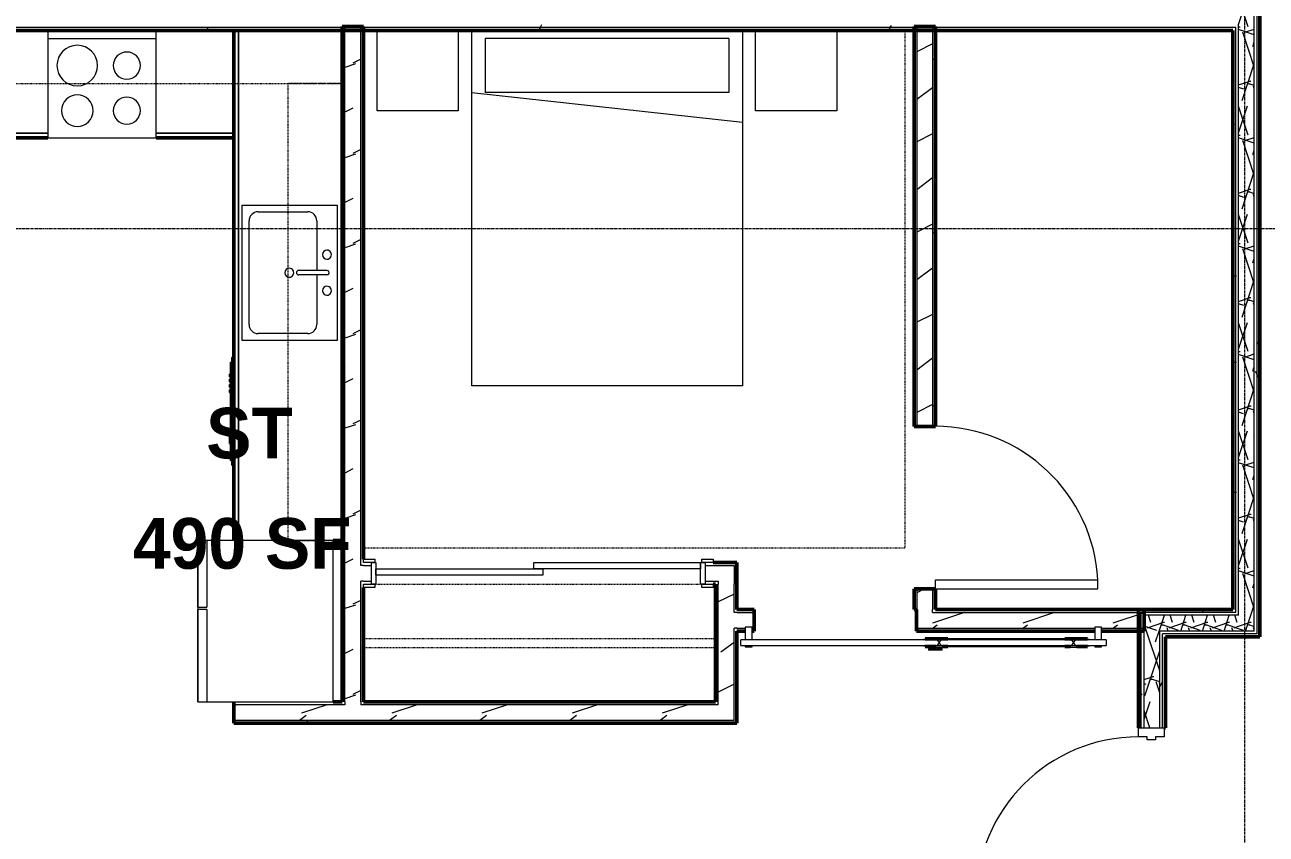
# Model space of a CAD drawing. Extents: x -4294 to -464, y 9706 to 12475.
# Drawn here: x -3751.8 to -3476.6, y 10369 to 10548.4 of the extents above; entities that cross this region are included whole.
import ezdxf

# ---------------------------------------------------------------- set-up
doc = ezdxf.new("R2010")
doc.units = 0
doc.linetypes.add('Dash', pattern=[0.25, 0.125, -0.125])
doc.linetypes.add('Grid Line 1_2_', pattern=[0.875, 0.5, -0.125, 0.125, -0.125])
for name, color, linetype, lineweight in [('0-1', 7, 'Continuous', 5), ('0-2', 50, 'Continuous', 13), ('A-AREA-IDEN', 2, 'Continuous', 9), ('A-DOOR', 31, 'Continuous', 13), ('A-DOOR-1', 7, 'Continuous', 9), ('A-DOOR-2', 90, 'Continuous', 20), ('A-DOOR-3', 50, 'Continuous', 13), ('A-DOOR-4', 250, 'Continuous', 50), ('A-DOOR-5', 31, 'Continuous', 20), ('A-DOOR-6', 31, 'Continuous', 9), ('A-DOOR-FRAM', 31, 'Continuous', 20), ('A-DOOR-FRAM-1', 90, 'Continuous', 20), ('A-WALL', 113, 'Continuous', 13), ('A-WALL-2', 250, 'Continuous', 50), ('A-WALL-3', 50, 'Continuous', 13), ('A-WALL-PATT-1', 7, 'Continuous', 9), ('A-WALL-PATT-2', 8, 'Continuous', 9), ('A-WALL-PATT-5', 111, 'Continuous', 9), ('I-FURN-1', 7, 'Continuous', 9), ('I-FURN-HDLN-1', 7, 'Dash', 9), ('I-WALL-1', 2, 'Continuous', 50), ('P-SANR-FIXT-1', 7, 'Continuous', 9), ('Q-CASE-1', 250, 'Continuous', 50), ('Q-CASE-2', 7, 'Continuous', 9), ('Q-CASE-HDLN-1', 7, 'Dash', 9), ('Q-SPCQ-1', 7, 'Continuous', 9), ('S-GRID-1', 1, 'Grid Line 1_2_', 9)]:
    doc.layers.add(name, color=color, linetype=linetype, lineweight=lineweight)
doc.styles.add('Century Gothic_B', font='Gothicb.ttf', dxfattribs={"height": 11.25})
pattern_1 = [(216.87, (7.997, 19.992), (59.9755286, 39.9843071), [9.996, -89.964]), (206.565, (19.992, 13.994), (-19.991807, -19.992219), [22.352, -22.352]), (198.435, (19.992, 3.998), (-39.983821, -19.991955), [12.644, -50.576])]
pattern_2 = [(0, (0, 0), (38.4, 9.6), [1.584, -27.216, 1.584, -27.216, -153.6]), (0, (0, 0), (38.4, 9.6), [-57.6, 1.584, -56.016, 1.584, -27.216, -67.2]), (0, (0, 0), (38.4, 9.6), [-144, 1.584, -17.616, 1.584, -46.416]), (120, (14.4, 4.8), (-27.513844, 28.4553755), [1.584, -27.216, 1.584, -27.216, -153.6]), (120, (14.4, 4.8), (-27.513844, 28.4553755), [-57.6, 1.584, -56.016, 1.584, -27.216, -67.2]), (120, (14.4, 4.8), (-27.513844, 28.4553755), [-144, 1.584, -17.616, 1.584, -46.416]), (240, (19.2, 24), (-10.886156, -38.0553755), [1.584, -27.216, 1.584, -27.216, -153.6]), (240, (19.2, 24), (-10.886156, -38.0553755), [-57.6, 1.584, -56.016, 1.584, -27.216, -67.2]), (240, (19.2, 24), (-10.886156, -38.0553755), [-144, 1.584, -17.616, 1.584, -46.416])]
pattern_3 = [(161.57, (0.6, 0.6), (-4.80033747, -0.00041462), [0, -34.152, 3.792, 0]), (18.43, (-0.6, 0.6), (-4.80033747, 0.00041462), [0, -34.152, 3.792, 0]), (108.43, (0.6, 0.6), (2.39913218, -12.00105099), [11.382, -26.562]), (71.57, (-0.6, 0.6), (2.39913218, 12.00105099), [11.382, -26.562])]

# ---------------------------------------------------------------- blocks, each defined once
blk = doc.blocks.new('Single-Flush - 36_ x 84_-1372839-FLOOR PLAN - 2ND FLOOR')
at = {"layer": 'A-DOOR-1'}
blk.add_arc((18, 2.37), 36.07, 93.1789, 180, dxfattribs=at)
at = {"layer": 'A-DOOR-2'}
for p, q in [((16, 2.37), (16, 38.39)), ((18, 38.39), (16, 38.39)), ((18, 2.37), (18, 38.39)), ((18, 2.37), (16, 2.37))]:
    blk.add_line(p, q, dxfattribs=at)
blk = doc.blocks.new('FOLDING_SLIDING CLOSET - 72_ x 80_-1372885-FLOOR PLAN - 2ND FLOOR')
at = {"layer": 'A-DOOR-1'}
for p, q in [((-38.75, 3.25), (-36.25, 3.25)), ((-38.75, 2.5), (-38.75, 3.25)), ((-36.25, 3.25), (-36.25, 2.5)), ((36.25, 3.25), (38.75, 3.25)), ((36.25, 2.5), (36.25, 3.25)), ((38.75, 3.25), (38.75, 2.5)), ((-36.25, 2.5), (-38.75, 2.5)), ((38.75, 2.5), (36.25, 2.5)), ((-38.75, -2.25), (-36.25, -2.25)), ((-38.75, -3), (-38.75, -2.25)), ((-36.25, -2.25), (-36.25, -3)), ((36.25, -2.25), (38.75, -2.25)), ((36.25, -3), (36.25, -2.25)), ((38.75, -2.25), (38.75, -3)), ((-36.25, -3), (-38.75, -3)), ((38.75, -3), (36.25, -3))]:
    blk.add_line(p, q, dxfattribs=at)
at = {"layer": 'A-DOOR-2'}
for p, q in [((-1, 0.5), (36, 0.5)), ((-1, -0.875), (-1, 0.5)), ((36, 0.5), (36, -0.875)), ((-36, -0.875), (1, -0.875)), ((-36, -2.25), (-36, -0.875)), ((1, -2.25), (-36, -2.25)), ((36, -0.875), (-1, -0.875)), ((1, -0.875), (1, -2.25))]:
    blk.add_line(p, q, dxfattribs=at)
at = {"layer": 'A-DOOR-FRAM-1'}
for p, q in [((-37, 2.5), (-36, 2.5)), ((-37, -2.25), (-37, 2.5)), ((-36, 2.5), (-36, -2.25)), ((36, 2.5), (37, 2.5)), ((36, -2.25), (36, 2.5)), ((37, 2.5), (37, -2.25)), ((-36, -2.25), (-37, -2.25)), ((37, -2.25), (36, -2.25))]:
    blk.add_line(p, q, dxfattribs=at)
blk = doc.blocks.new('Interior_barn_door_18732 - Interior_barn_door_18732-1656080-FLOOR PLAN - 2ND FLOOR')
at = {"layer": 'A-DOOR-1'}
for p, q in [((-23.69, 6.07), (-23.69, 6)), ((-23.62, 6.07), (-23.69, 6.07)), ((-23.69, 6.07), (-23.44, 6.07)), ((-23.63, 6.57), (-23.63, 6.32)), ((-23.59, 6.57), (-23.59, 6.32)), ((-23.56, 6.57), (-22.49, 6.57)), ((-22.49, 6.32), (-23.56, 6.32)), ((-23.44, 6.07), (-22.69, 6.07)), ((-23.32, 6.32), (-23.32, 6.07)), ((-23.32, 6.32), (-23.32, 6.07)), ((-22.82, 6.07), (-22.82, 6.32)), ((-22.82, 6.07), (-22.82, 6.32)), ((-22.69, 6.07), (-22.44, 6.07)), ((-22.44, 6.07), (-22.51, 6.07)), ((-22.49, 6.57), (-22.49, 6.32)), ((-22.44, 6), (-22.44, 6.07)), ((-20.62, 6.32), (-20.62, 6.57))]:
    blk.add_line(p, q, dxfattribs=at)
for points in [[(-23.63, 6.57), (-23.62, 6.57), (-23.6, 6.57), (-23.58, 6.57)], [(-23.58, 6.32), (-23.6, 6.32), (-23.62, 6.32), (-23.63, 6.32)]]:
    blk.add_open_spline(points, degree=3, dxfattribs=at)
for points, knots in [([(-22.49, 6.57), (-22.05, 6.57), (-21.63, 6.57), (-21.29, 6.57), (-20.97, 6.57), (-20.65, 6.57), (-20.61, 6.57), (-20.63, 6.57), (-20.63, 6.57)], [-0.722227, -0.722227, -0.722227, -0.722227, -0.6854273, -0.6485379, -0.6054888, -0.5563887, -0.4969616, -0.4885654, -0.4885654, -0.4885654, -0.4885654]), ([(-20.63, 6.32), (-20.63, 6.32), (-20.61, 6.32), (-20.65, 6.32), (-20.97, 6.32), (-21.29, 6.32), (-21.63, 6.32), (-22.05, 6.32), (-22.49, 6.32)], [0.4885654, 0.4885654, 0.4885654, 0.4885654, 0.4969616, 0.5563887, 0.6054888, 0.6485379, 0.6854273, 0.722227, 0.722227, 0.722227, 0.722227])]:
    blk.add_open_spline(points, degree=3, knots=knots, dxfattribs=at)
at = {"layer": 'A-DOOR-3'}
for p, q in [((-53.23, 5.57), (-60, 5.57)), ((-60, 4.95), (-60, 5.57)), ((-57.5, 5.85), (-59, 5.85)), ((-59, 5.85), (-59, 5.57)), ((-57.5, 5.57), (-57.5, 5.85)), ((-53.56, 6), (-52.06, 6)), ((-53.56, 6), (-53.56, 5.67)), ((-53.56, 5.67), (-52.06, 5.67)), ((-53.29, 5.67), (-52.82, 4.92)), ((-52.76, 4.92), (-52.29, 5.67)), ((-23.44, 5.57), (-52.35, 5.57)), ((-52.06, 5.67), (-52.06, 6)), ((-24.9, 5.82), (-50.9, 5.82)), ((-23.73, 6), (-22.23, 6)), ((-23.73, 5.67), (-23.73, 6)), ((-23.73, 5.67), (-22.23, 5.67)), ((-23.5, 5.67), (-23.03, 4.92)), ((-22.97, 4.92), (-22.5, 5.67)), ((21, 5.57), (-22.56, 5.57)), ((-22.23, 6), (-22.23, 5.67)), ((18.5, 5.85), (18.5, 5.57)), ((20, 5.85), (18.5, 5.85)), ((20, 5.57), (20, 5.85)), ((21, 5.57), (21, 4.95)), ((-60, 4.32), (-60, 4.95)), ((-60, 4.32), (-53.24, 4.32)), ((-59, 4.32), (-59, 1.47)), ((-57.5, 1.47), (-57.5, 4.32)), ((-52.82, 4.98), (-53.29, 4.23)), ((-52.79, 4.23), (-53.29, 4.23)), ((-52.29, 4.23), (-52.79, 4.23)), ((-52.29, 4.23), (-52.76, 4.98)), ((-52.35, 4.32), (-23.44, 4.32)), ((-50.9, 4.07), (-24.9, 4.07)), ((-23.03, 4.98), (-23.5, 4.23)), ((-23, 4.23), (-23.5, 4.23)), ((-22.5, 4.23), (-23, 4.23)), ((-22.5, 4.23), (-22.97, 4.98)), ((-22.56, 4.32), (21, 4.32)), ((18.5, 4.32), (18.5, 1.47)), ((20, 1.47), (20, 4.32)), ((21, 4.95), (21, 4.32)), ((-59, 1.47), (-57.5, 1.47)), ((18.5, 1.47), (20, 1.47))]:
    blk.add_line(p, q, dxfattribs=at)
at = {"layer": 'A-DOOR-4'}
for p, q in [((-55.9, 5.82), (-53.56, 5.82)), ((-55.9, 5.57), (-55.9, 5.82)), ((-52.06, 5.82), (-50.9, 5.82)), ((-50.9, 5.82), (-50.9, 5.57)), ((-24.9, 5.82), (-23.73, 5.82)), ((-24.9, 5.57), (-24.9, 5.82)), ((-22.23, 5.82), (-19.9, 5.82)), ((-19.9, 5.82), (-19.9, 5.55)), ((-55.9, 4.07), (-55.9, 4.32)), ((-50.9, 4.07), (-55.9, 4.07)), ((-50.9, 4.33), (-50.9, 4.07)), ((-24.9, 4.07), (-24.9, 4.33)), ((-19.9, 4.07), (-24.9, 4.07)), ((-19.9, 4.34), (-19.9, 4.07))]:
    blk.add_line(p, q, dxfattribs=at)
blk = doc.blocks.new('OD_CW_Closet - OD_CW_Closet-2021435-FLOOR PLAN - 2ND FLOOR')
at = {"layer": 'Q-CASE-HDLN-1'}
for p, q in [((0.74, -24), (0.74, 1.37)), ((3.49, 2.12), (75.49, 2.12)), ((78.24, 2.12), (78.78, 2.12)), ((78.78, 2.12), (78.78, -24)), ((0.74, -9.94), (78.78, -9.94)), ((0.74, -11.94), (78.78, -11.94)), ((78.78, -24), (0.74, -24))]:
    blk.add_line(p, q, dxfattribs=at)
blk = doc.blocks.new('Bed-Standard - Queen 60_ x 79_-1433484-FLOOR PLAN - 2ND FLOOR')
at = {"layer": 'I-FURN-1'}
for p, q in [((-19.31, 41.3), (40.69, 41.3)), ((-19.31, -37.48), (-19.31, 41.3)), ((40.69, 41.3), (40.69, -37.48)), ((40.69, -23.7), (-19.31, -17.13)), ((-16.31, -23.7), (37.69, -23.7)), ((-16.31, -35.7), (-16.31, -23.7)), ((37.69, -35.7), (37.69, -23.7)), ((-16.31, -35.7), (37.69, -35.7))]:
    blk.add_line(p, q, dxfattribs=at)
at = {"layer": 'I-FURN-HDLN-1'}
for p, q in [((-55.31, 77.3), (64.69, 77.3)), ((-55.31, -37.48), (-55.31, 77.3))]:
    blk.add_line(p, q, dxfattribs=at)
blk = doc.blocks.new('Table-Night Stand - 18_ x 18_ x 24_-V26-FLOOR PLAN - 2ND FLOOR')
at = {"layer": 'I-FURN-1'}
for p, q in [((0.15, 0), (18.15, 0)), ((0.15, -17.78), (0.15, 0)), ((18.15, 0), (18.15, -17.78))]:
    blk.add_line(p, q, dxfattribs=at)
blk = doc.blocks.new('Refrigerator_-_Side-by-Side_6047 - 36_ X 30_-345559-FLOOR PLAN - 2ND FLOOR')
at = {"layer": 'Q-SPCQ-1'}
for p, q in [((17.87, 14.42), (-17.88, 14.42)), ((-17.88, 14.42), (-17.88, -15.58)), ((17.87, -15.58), (17.87, 14.42)), ((-17.88, -13.58), (-3.13, -13.58)), ((-17.88, -13.58), (-17.88, -15.58)), ((-3.13, -15.58), (-3.13, -13.58)), ((-2.63, -13.58), (17.87, -13.58)), ((-2.63, -13.58), (-2.63, -15.58)), ((17.87, -15.58), (17.87, -13.58)), ((-17.88, -15.58), (17.87, -15.58)), ((-3.13, -15.58), (-17.88, -15.58)), ((17.87, -15.58), (-2.63, -15.58))]:
    blk.add_line(p, q, dxfattribs=at)
blk = doc.blocks.new('Range - 24_ x 24_-V80-FLOOR PLAN - 2ND FLOOR')
at = {"layer": 'Q-SPCQ-1'}
for p, q in [((0, 23.78), (0, 0)), ((24, 0), (24, 23.78)), ((0, 22), (24, 22)), ((0, 0), (24, 0))]:
    blk.add_line(p, q, dxfattribs=at)
for centre, radius, start, end in [((6.5, 16), 4.5, 360, 180), ((17.5, 16), 3, 360, 180), ((6.5, 16), 4.5, 180, 0), ((17.5, 16), 3, 180, 0), ((6.5, 6), 3.5, 360, 180), ((17.5, 6), 3, 360, 180), ((6.5, 6), 3.5, 180, 0), ((17.5, 6), 3, 180, 0)]:
    blk.add_arc(centre, radius, start, end, dxfattribs=at)
blk = doc.blocks.new('OD_CW_Base Cabinet - OD_CW_Base Cabinet-2082605-FLOOR PLAN - 2ND FLOOR')
at = {"layer": 'Q-CASE-1'}
for p, q in [((0.74, 0), (113.84, 0)), ((0.74, -24), (0.74, -22))]:
    blk.add_line(p, q, dxfattribs=at)
at = {"layer": 'Q-CASE-2'}
for p, q in [((0.74, 0), (113.84, 0)), ((113.84, -1), (0.74, -1)), ((0.74, -1), (113.84, -1)), ((0.74, -24), (0.74, -22))]:
    blk.add_line(p, q, dxfattribs=at)
blk = doc.blocks.new('Sink Kitchen-Single - 30_ x 21_-1372827-FLOOR PLAN - 2ND FLOOR')
at = {"layer": 'P-SANR-FIXT-1'}
for p, q in [((-14.38, 10.41), (15.62, 10.41)), ((-14.38, -10.59), (-14.38, 10.41)), ((-10.88, 8.91), (12.12, 8.91)), ((15.62, 10.41), (15.62, -10.59)), ((-12.88, -4.09), (-12.88, 6.91)), ((14.12, 6.91), (14.12, -4.09)), ((0.12, -8.34), (0.12, -2.09)), ((1.12, -8.34), (1.12, -2.09)), ((0.12, -6.09), (-10.88, -6.09)), ((12.12, -6.09), (1.12, -6.09)), ((15.62, -10.59), (-14.38, -10.59))]:
    blk.add_line(p, q, dxfattribs=at)
for centre, radius, start, end in [((-10.88, 6.91), 2, 90, 180), ((12.12, 6.91), 2, 360, 90), ((0.62, 0), 1, 360, 180), ((0.62, 0), 1, 180, 0), ((0.62, -2.09), 0.5, 360, 180), ((-10.88, -4.09), 2, 180, 270), ((12.12, -4.09), 2, 270, 0), ((-3.38, -8.34), 1, 360, 180), ((4.62, -8.34), 1, 0, 180), ((-3.38, -8.34), 1, 180, 0), ((0.62, -8.34), 0.5, 180, 0), ((4.62, -8.34), 1, 180, 0)]:
    blk.add_arc(centre, radius, start, end, dxfattribs=at)
blk = doc.blocks.new('Dishwasher_15404 - 34_ counter-V81-FLOOR PLAN - 2ND FLOOR')
at = {"layer": 'Q-SPCQ-1'}
for p, q in [((26.68, 0), (26.38, 0)), ((26.87, -22.93), (26.87, -0.2)), ((27.12, -1.09), (26.87, -1.09)), ((27.12, -1.09), (27.12, -22.91)), ((27.37, -4.82), (27.12, -4.82)), ((27.37, -4.86), (27.37, -5.81)), ((27.12, -6.79), (27.37, -6.79)), ((27.37, -5.81), (27.37, -6.76)), ((27.37, -16.15), (27.12, -16.15)), ((27.37, -16.15), (27.37, -16.74)), ((27.12, -16.74), (27.37, -16.74)), ((27.37, -17.33), (27.12, -17.33)), ((27.12, -17.92), (27.37, -17.92)), ((27.37, -18.51), (27.12, -18.51)), ((27.12, -19.1), (27.37, -19.1)), ((27.37, -17.33), (27.37, -17.92)), ((27.37, -18.51), (27.37, -19.1)), ((27.37, -19.69), (27.12, -19.69)), ((27.12, -20.28), (27.37, -20.28)), ((27.37, -19.69), (27.37, -20.28)), ((26.38, -24), (26.68, -24)), ((27.12, -22.91), (26.87, -22.91)), ((26.87, -23.8), (26.87, -22.93))]:
    blk.add_line(p, q, dxfattribs=at)
for centre, radius, start, end in [((26.68, -0.2), 0.197, 360, 90), ((26.68, -0.2), 0.197, 0, 90), ((25.8, -22.93), 1.07, 302.4275, 0), ((26.68, -23.8), 0.197, 270, 0)]:
    blk.add_arc(centre, radius, start, end, dxfattribs=at)
blk = doc.blocks.new('OD_CW_Base Cabinet - OD_CW_Base Cabinet-1965721-FLOOR PLAN - 2ND FLOOR')
at = {"layer": 'Q-CASE-1'}
for p, q in [((0.74, -23.78), (0.74, 0)), ((0.74, 0), (17.97, 0)), ((41.97, 0), (110.41, 0))]:
    blk.add_line(p, q, dxfattribs=at)
at = {"layer": 'Q-CASE-2'}
for p, q in [((0.74, -1), (0.74, 0)), ((0.74, 0), (17.97, 0)), ((17.97, -1), (0.74, -1)), ((0.74, -23.78), (0.74, -1)), ((0.74, -1), (17.97, -1)), ((41.97, 0), (110.41, 0)), ((110.41, -1), (41.97, -1)), ((41.97, -1), (110.41, -1))]:
    blk.add_line(p, q, dxfattribs=at)
blk = doc.blocks.new('OD_CW_Upper Cabinet - OD_CW_Upper Cabinet-1965722-FLOOR PLAN - 2ND FLOOR')
at = {"layer": 'Q-CASE-HDLN-1'}
for p, q in [((134.41, 24), (0.74, 24)), ((0.74, 24), (0.74, 12)), ((134.41, 12), (134.41, 24)), ((0.74, 12), (134.41, 12))]:
    blk.add_line(p, q, dxfattribs=at)
blk = doc.blocks.new('OD_CW_Upper Cabinet - OD_CW_Upper Cabinet-2082606-FLOOR PLAN - 2ND FLOOR')
at = {"layer": 'Q-CASE-HDLN-1'}
for p, q in [((102.06, 24), (0.74, 24)), ((0.74, 24), (0.74, 12)), ((102.06, 12), (102.06, 24)), ((0.74, 12), (102.06, 12))]:
    blk.add_line(p, q, dxfattribs=at)
blk = doc.blocks.new('CTR - 1st Phase - Unit Layouts_rvt-1-FLOOR PLAN - 2ND FLOOR')
at = {"layer": 'A-WALL-PATT-1'}
h = blk.add_hatch(dxfattribs=at)
h.set_pattern_fill('FP_1', color=256, style=0, pattern_type=2)
h.set_pattern_definition(pattern_2)
h.paths.add_polyline_path([(-3680.87, 10398.34), (-3680.87, 10547.19), (-3681.49, 10547.19), (-3681.49, 10398.34)], flags=0)
h = blk.add_hatch(dxfattribs=at)
h.set_pattern_fill('FP_1', color=256, style=0, pattern_type=2)
h.set_pattern_definition(pattern_2)
h.paths.add_polyline_path([(-3676.74, 10398.34), (-3676.74, 10425.09), (-3677.37, 10425.09), (-3677.37, 10398.34)], flags=0)
h.paths.add_polyline_path([(-3676.74, 10428.59), (-3676.74, 10547.19), (-3677.37, 10547.19), (-3677.37, 10428.59), (-3676.91, 10428.59)], flags=0)
h = blk.add_hatch(dxfattribs=at)
h.set_pattern_fill('FP_1', color=256, style=0, pattern_type=2)
h.set_pattern_definition(pattern_2)
h.paths.add_polyline_path([(-3554.1, 10418.79), (-3554.05, 10418.79), (-3554.1, 10423.37), (-3554.67, 10423.37), (-3554.67, 10418.79)], flags=0)
h.paths.add_polyline_path([(-3554.67, 10459.37), (-3554.05, 10459.37), (-3554.05, 10547.19), (-3554.67, 10547.19), (-3554.67, 10536.53)], flags=0)
h = blk.add_hatch(dxfattribs=at)
h.set_pattern_fill('FP_1', color=256, style=0, pattern_type=2)
h.set_pattern_definition(pattern_2)
h.paths.add_polyline_path([(-3550.55, 10418.79), (-3549.92, 10418.79), (-3549.92, 10423.37), (-3550.55, 10423.37)], flags=0)
h.paths.add_polyline_path([(-3549.92, 10459.37), (-3549.93, 10547.19), (-3550.55, 10547.19), (-3550.55, 10459.37)], flags=0)
h = blk.add_hatch(dxfattribs=at)
h.set_pattern_fill('FP_1', color=256, style=0, pattern_type=2)
h.set_pattern_definition(pattern_2)
h.paths.add_polyline_path([(-3598.07, 10397.71), (-3598.07, 10424.46), (-3598.69, 10424.46), (-3598.69, 10397.71)], flags=0)
h = blk.add_hatch(dxfattribs=at)
h.set_pattern_fill('FP_1', color=256, style=0, pattern_type=2)
h.set_pattern_definition(pattern_2)
h.paths.add_polyline_path([(-3598.69, 10397.71), (-3598.69, 10398.34), (-3677.37, 10398.34), (-3677.37, 10397.71), (-3615.16, 10397.71)], flags=0)
h.paths.add_polyline_path([(-3705.49, 10397.71), (-3680.87, 10397.71), (-3680.87, 10398.34), (-3705.49, 10398.34)], flags=0)
h = blk.add_hatch(dxfattribs=at)
h.set_pattern_fill('FP_1', color=256, style=0, pattern_type=2)
h.set_pattern_definition(pattern_2)
h.paths.add_polyline_path([(-3594.59, 10393.59), (-3594.57, 10393.59), (-3594.57, 10394.21), (-3705.49, 10394.21), (-3705.49, 10393.59), (-3598.07, 10393.59)], flags=0)
at = {"layer": 'A-WALL-PATT-2'}
h = blk.add_hatch(dxfattribs=at)
h.set_pattern_fill('FP_2', color=256, style=0, pattern_type=2)
h.set_pattern_definition(pattern_1)
h.paths.add_polyline_path([(-3677.37, 10397.71), (-3677.37, 10548.04), (-3680.87, 10548.04), (-3680.87, 10397.71), (-3677.38, 10397.71)], flags=0)
h = blk.add_hatch(dxfattribs=at)
h.set_pattern_fill('FP_2', color=256, style=0, pattern_type=2)
h.set_pattern_definition(pattern_1)
h.paths.add_polyline_path([(-3554.1, 10418.16), (-3550.55, 10418.16), (-3550.55, 10423.37), (-3554.05, 10423.37), (-3554.1, 10418.72)], flags=0)
h.paths.add_polyline_path([(-3554.05, 10459.37), (-3550.55, 10459.37), (-3550.55, 10548.04), (-3554.05, 10548.04), (-3554.05, 10536.53)], flags=0)
h = blk.add_hatch(dxfattribs=at)
h.set_pattern_fill('FP_2', color=256, style=0, pattern_type=2)
h.set_pattern_definition(pattern_1)
h.paths.add_polyline_path([(-3598.07, 10394.21), (-3594.57, 10394.21), (-3594.57, 10425.09), (-3598.07, 10425.09), (-3598.07, 10397.71)], flags=0)
h = blk.add_hatch(dxfattribs=at)
h.set_pattern_fill('FP_2', color=256, style=0, pattern_type=2)
h.set_pattern_definition(pattern_1)
h.paths.add_polyline_path([(-3504.9, 10414.66), (-3503.67, 10414.66), (-3503.67, 10418.16), (-3554.1, 10418.16), (-3554.1, 10414.66), (-3514.6, 10414.66), (-3514.6, 10414.94), (-3513.1, 10414.94), (-3513.1, 10414.66)], flags=0)
h.paths.add_polyline_path([(-3594.57, 10414.66), (-3592.1, 10414.66), (-3592.1, 10414.94), (-3590.6, 10414.94), (-3590.6, 10414.66), (-3590.1, 10414.66), (-3590.1, 10418.16), (-3594.57, 10418.16), (-3594.57, 10418.06)], flags=0)
h = blk.add_hatch(dxfattribs=at)
h.set_pattern_fill('FP_2', color=256, style=0, pattern_type=2)
h.set_pattern_definition(pattern_1)
h.paths.add_polyline_path([(-3615.16, 10394.21), (-3598.07, 10394.22), (-3598.07, 10397.71), (-3705.49, 10397.71), (-3705.49, 10394.21), (-3670.29, 10394.21)], flags=0)
at = {"layer": 'A-WALL-2'}
for p, q in [((-3681.49, 10548.04), (-3681.49, 10398.34)), ((-3676.74, 10548.04), (-3681.49, 10548.04)), ((-3676.74, 10429.96), (-3676.74, 10548.04)), ((-3549.92, 10548.04), (-3554.67, 10548.04)), ((-3554.67, 10548.04), (-3554.67, 10459.37)), ((-3549.92, 10459.37), (-3549.92, 10548.04)), ((-3554.67, 10459.37), (-3549.92, 10459.37)), ((-3593.94, 10429.21), (-3599.24, 10429.21)), ((-3593.94, 10428.59), (-3593.94, 10429.21)), ((-3593.94, 10424.46), (-3593.94, 10428.59)), ((-3599.24, 10424.46), (-3598.69, 10424.46)), ((-3598.69, 10424.46), (-3598.69, 10398.34)), ((-3593.94, 10418.79), (-3593.94, 10424.46)), ((-3676.74, 10398.34), (-3676.74, 10423.71)), ((-3549.92, 10423.37), (-3554.67, 10423.37)), ((-3554.67, 10423.37), (-3554.67, 10418.79)), ((-3549.92, 10418.79), (-3549.92, 10423.37)), ((-3590.1, 10418.79), (-3593.94, 10418.79)), ((-3590.1, 10414.04), (-3590.1, 10418.79)), ((-3554.67, 10418.79), (-3554.1, 10418.79)), ((-3554.1, 10418.79), (-3554.1, 10414.04)), ((-3503.67, 10418.79), (-3549.92, 10418.79)), ((-3503.67, 10414.04), (-3503.67, 10418.79)), ((-3593.94, 10414.04), (-3592.1, 10414.04)), ((-3593.94, 10393.59), (-3593.94, 10414.04)), ((-3590.6, 10414.04), (-3590.1, 10414.04)), ((-3554.1, 10414.04), (-3514.6, 10414.04)), ((-3513.1, 10414.04), (-3503.67, 10414.04)), ((-3705.49, 10398.34), (-3705.49, 10393.59)), ((-3681.49, 10398.34), (-3683.49, 10398.34)), ((-3598.69, 10398.34), (-3676.74, 10398.34)), ((-3705.49, 10393.59), (-3598.69, 10393.59)), ((-3598.69, 10393.59), (-3594.57, 10393.59)), ((-3594.57, 10393.59), (-3593.94, 10393.59))]:
    blk.add_line(p, q, dxfattribs=at)
at = {"layer": 'A-WALL-3'}
for p, q in [((-3680.87, 10398.34), (-3680.87, 10548.04)), ((-3677.37, 10428.59), (-3677.37, 10548.04)), ((-3554.05, 10548.04), (-3554.05, 10459.37)), ((-3550.55, 10548.04), (-3550.55, 10459.37)), ((-3676.74, 10428.59), (-3677.37, 10428.59)), ((-3676.74, 10428.59), (-3674.99, 10428.59)), ((-3600.99, 10428.59), (-3594.57, 10428.59)), ((-3594.57, 10428.59), (-3594.57, 10425.09)), ((-3676.74, 10425.09), (-3677.37, 10425.09)), ((-3677.37, 10398.34), (-3677.37, 10425.09)), ((-3676.74, 10425.09), (-3674.99, 10425.09)), ((-3600.99, 10425.09), (-3598.07, 10425.09)), ((-3598.07, 10425.09), (-3598.07, 10424.46)), ((-3598.07, 10397.71), (-3598.07, 10424.46)), ((-3594.57, 10425.09), (-3594.57, 10424.46)), ((-3594.57, 10418.16), (-3594.57, 10424.46)), ((-3554.05, 10423.37), (-3554.05, 10418.79)), ((-3550.55, 10423.37), (-3550.55, 10418.79)), ((-3554.1, 10418.79), (-3554.05, 10418.79)), ((-3550.55, 10418.16), (-3550.55, 10418.79)), ((-3593.94, 10418.16), (-3594.57, 10418.16)), ((-3593.94, 10418.16), (-3590.1, 10418.16)), ((-3550.55, 10418.16), (-3503.67, 10418.16)), ((-3593.94, 10414.66), (-3594.57, 10414.66)), ((-3594.57, 10394.21), (-3594.57, 10414.66)), ((-3593.94, 10414.66), (-3592.1, 10414.66)), ((-3590.6, 10414.66), (-3590.1, 10414.66)), ((-3554.1, 10414.66), (-3514.6, 10414.66)), ((-3513.1, 10414.66), (-3503.67, 10414.66)), ((-3680.87, 10397.71), (-3705.49, 10397.71)), ((-3680.87, 10398.34), (-3680.87, 10397.71)), ((-3677.37, 10398.34), (-3677.37, 10397.71)), ((-3598.69, 10397.71), (-3677.37, 10397.71)), ((-3598.07, 10397.71), (-3598.69, 10397.71)), ((-3598.69, 10394.21), (-3705.49, 10394.21)), ((-3598.07, 10394.21), (-3598.69, 10394.21)), ((-3594.57, 10394.21), (-3598.07, 10394.21))]:
    blk.add_line(p, q, dxfattribs=at)
at = {"layer": '0-2'}
for name, p in [('OD_CW_Upper Cabinet - OD_CW_Upper Cabinet-1965722-FLOOR PLAN - 2ND FLOOR', (-3815.9, 10523.41)), ('Range - 24_ x 24_-V80-FLOOR PLAN - 2ND FLOOR', (-3746.72, 10523.41)), ('OD_CW_Closet - OD_CW_Closet-2021435-FLOOR PLAN - 2ND FLOOR', (-3677.48, 10422.34))]:
    blk.add_blockref(name, p, dxfattribs=at)
for name, p, rotation in [('OD_CW_Base Cabinet - OD_CW_Base Cabinet-1965721-FLOOR PLAN - 2ND FLOOR', (-3704.75, 10523.41), 180), ('OD_CW_Base Cabinet - OD_CW_Base Cabinet-2082605-FLOOR PLAN - 2ND FLOOR', (-3705.49, 10433.35), 89.99999999998896), ('Bed-Standard - Queen 60_ x 79_-1433484-FLOOR PLAN - 2ND FLOOR', (-3612.05, 10509.71), 180), ('Table-Night Stand - 18_ x 18_ x 24_-V26-FLOOR PLAN - 2ND FLOOR', (-3655.59, 10529.41), 180), ('Table-Night Stand - 18_ x 18_ x 24_-V26-FLOOR PLAN - 2ND FLOOR', (-3571.66, 10529.41), 180), ('OD_CW_Upper Cabinet - OD_CW_Upper Cabinet-2082606-FLOOR PLAN - 2ND FLOOR', (-3705.49, 10536.15), 269.9999999999847), ('Sink Kitchen-Single - 30_ x 21_-1372827-FLOOR PLAN - 2ND FLOOR', (-3693.21, 10492.87), 90.00000000000156), ('Dishwasher_15404 - 34_ counter-V81-FLOOR PLAN - 2ND FLOOR', (-3679.12, 10450.75), 180), ('Single-Flush - 36_ x 84_-1372839-FLOOR PLAN - 2ND FLOOR', (-3552.3, 10441.37), 269.9999999999886), ('Refrigerator_-_Side-by-Side_6047 - 36_ X 30_-345559-FLOOR PLAN - 2ND FLOOR', (-3697.91, 10416.21), 269.9999999999871), ('FOLDING_SLIDING CLOSET - 72_ x 80_-1372885-FLOOR PLAN - 2ND FLOOR', (-3637.99, 10426.96), 180), ('Interior_barn_door_18732 - Interior_barn_door_18732-1656080-FLOOR PLAN - 2ND FLOOR', (-3572.1, 10416.41), 180)]:
    blk.add_blockref(name, p, dxfattribs=dict(at, rotation=rotation))
blk = doc.blocks.new('CTR - 1st Phase - Shell_rvt-1-FLOOR PLAN - 2ND FLOOR')
at = {"layer": 'S-GRID-1'}
for p, q in [((-3481.32, 9836.18), (-3481.32, 12413.74)), ((-464.45, 10503.19), (-4232.19, 10503.19))]:
    blk.add_line(p, q, dxfattribs=at)
blk = doc.blocks.new('HOLLOW METAL - UNIT DOOR-1960771-FLOOR PLAN - 2ND FLOOR')
at = {"layer": 'A-DOOR-5'}
for p, q in [((16.25, -3.25), (18, -3.25)), ((16.25, -39.25), (16.25, -3.25)), ((18, -3.25), (18, -39.25)), ((18, -39.25), (16.25, -39.25))]:
    blk.add_line(p, q, dxfattribs=at)
at = {"layer": 'A-DOOR-6'}
blk.add_arc((18, -3.25), 36, 180, 270, dxfattribs=at)
at = {"layer": 'A-DOOR-FRAM'}
for p, q in [((-20, 2.5), (-18, 2.5)), ((-20, -3.25), (-20, 2.5)), ((-18, 2.5), (-18, 0.5625)), ((-18, 0.5625), (-17.375, 0.5625)), ((-17.375, 0.5625), (-17.375, -1.3125)), ((17.375, 0.5625), (18, 0.5625)), ((17.375, -1.3125), (17.375, 0.5625)), ((18, 2.5), (20, 2.5)), ((18, 0.5625), (18, 2.5)), ((20, 2.5), (20, -3.25)), ((-18, -1.3125), (-18, -3.25)), ((-17.375, -1.3125), (-18, -1.3125)), ((18, -1.3125), (17.375, -1.3125)), ((18, -3.25), (18, -1.3125)), ((-18, -3.25), (-20, -3.25)), ((20, -3.25), (18, -3.25))]:
    blk.add_line(p, q, dxfattribs=at)

msp = doc.modelspace()

# ---------------------------------------------------------------- hatches: boundary and pattern name
at = {"layer": 'A-WALL-PATT-5'}
h = msp.add_hatch(dxfattribs=at)
h.set_pattern_fill('FP_41', color=256, style=0, pattern_type=2)
h.set_pattern_definition(pattern_3)
h.paths.add_polyline_path([(-3482.7069, 10414.0394), (-3479.2237, 10414.0394), (-3479.2237, 10647.9394), (-3482.7237, 10647.9394), (-3482.7237, 10414.0394)], flags=0)
h = msp.add_hatch(dxfattribs=at)
h.set_pattern_fill('FP_1', color=256, style=0, pattern_type=2)
h.set_pattern_definition(pattern_2)
h.paths.add_polyline_path([(-3478.5987, 10413.4144), (-3478.5987, 10648.5644), (-3479.2237, 10648.5644), (-3479.2237, 10413.4144)], flags=0)
h = msp.add_hatch(dxfattribs=at)
h.set_pattern_fill('FP_1', color=256, style=0, pattern_type=2)
h.set_pattern_definition(pattern_2)
h.paths.add_polyline_path([(-3477.9737, 10412.7894), (-3477.9737, 10649.1894), (-3478.5987, 10649.1894), (-3478.5987, 10412.7894)], flags=0)
h = msp.add_hatch(dxfattribs=at)
h.set_pattern_fill('FP_1', color=256, style=0, pattern_type=2)
h.set_pattern_definition(pattern_2)
h.paths.add_polyline_path([(-3483.3457, 10417.5394), (-3482.7237, 10417.5394), (-3482.7237, 10548.4394), (-3483.3487, 10548.4394), (-3483.3487, 10417.5394)], flags=0)
h.paths.add_polyline_path([(-3482.7237, 10551.9394), (-3482.7237, 10644.4394), (-3483.3487, 10644.4394), (-3483.3487, 10551.9394)], flags=0)
h = msp.add_hatch(dxfattribs=at)
h.set_pattern_fill('FP_1', color=256, style=0, pattern_type=2)
h.set_pattern_definition(pattern_2)
h.paths.add_polyline_path([(-3483.3487, 10418.1644), (-3483.3487, 10547.8144), (-3483.9737, 10547.8144), (-3483.9737, 10418.1644)], flags=0)
h.paths.add_polyline_path([(-3483.9737, 10552.5644), (-3483.3487, 10552.5655), (-3483.3487, 10643.8144), (-3483.9737, 10643.8144), (-3483.9737, 10553.1894)], flags=0)
h = msp.add_hatch(dxfattribs=at)
h.set_pattern_fill('FP_1', color=256, style=0, pattern_type=2)
h.set_pattern_definition(pattern_2)
h.paths.add_polyline_path([(-3504.8992, 10547.8144), (-3483.3487, 10547.8144), (-3483.3517, 10548.4394), (-3852.4737, 10548.4394), (-3852.4737, 10547.8144), (-3680.8661, 10547.8144), (-3680.8661, 10548.0394), (-3677.3661, 10548.0394), (-3677.3661, 10547.8144), (-3554.0487, 10547.8144), (-3554.0487, 10548.0394), (-3550.5487, 10548.0394), (-3550.5487, 10547.8144), (-3509.3487, 10547.8144)], flags=0)
h = msp.add_hatch(dxfattribs=at)
h.set_pattern_fill('FP_1', color=256, style=0, pattern_type=2)
h.set_pattern_definition(pattern_2)
h.paths.add_polyline_path([(-3504.8992, 10547.1894), (-3483.9737, 10547.1894), (-3483.9737, 10547.8144), (-3550.5487, 10547.8144), (-3550.5487, 10547.1894), (-3509.3487, 10547.1894)], flags=0)
h.paths.add_polyline_path([(-3852.4737, 10547.1894), (-3680.8661, 10547.1894), (-3680.8661, 10547.8144), (-3852.4737, 10547.8144)], flags=0)
h.paths.add_polyline_path([(-3554.0487, 10547.1894), (-3554.0487, 10547.8144), (-3677.3661, 10547.8144), (-3677.3661, 10547.1894), (-3556.1725, 10547.1894)], flags=0)
h = msp.add_hatch(dxfattribs=at)
h.set_pattern_fill('FP_1', color=256, style=0, pattern_type=2)
h.set_pattern_definition(pattern_2)
h.paths.add_polyline_path([(-3491.1168, 10418.1644), (-3483.9737, 10418.1644), (-3483.9737, 10418.7894), (-3503.6737, 10418.7894), (-3503.6737, 10418.1644)], flags=0)
h = msp.add_hatch(dxfattribs=at)
h.set_pattern_fill('FP_1', color=256, style=0, pattern_type=2)
h.set_pattern_definition(pattern_2)
h.paths.add_polyline_path([(-3483.3487, 10417.5394), (-3483.3487, 10418.1644), (-3503.6737, 10418.1644), (-3503.6737, 10417.5394), (-3483.9737, 10417.5394)], flags=0)
h = msp.add_hatch(dxfattribs=at)
h.set_pattern_fill('FP_41', color=256, style=0, pattern_type=2)
h.set_pattern_definition(pattern_3)
h.paths.add_polyline_path([(-3483.9737, 10414.0394), (-3482.7237, 10414.0394), (-3482.7237, 10417.5394), (-3503.6737, 10417.5394), (-3503.6737, 10414.0394), (-3491.1168, 10414.0394)], flags=0)
h = msp.add_hatch(dxfattribs=at)
h.set_pattern_fill('FP_1', color=256, style=0, pattern_type=2)
h.set_pattern_definition(pattern_2)
h.paths.add_polyline_path([(-3504.2987, 10351.5894), (-3504.2987, 10352.5894), (-3504.9237, 10352.5894), (-3504.8992, 10351.5894)], flags=0)
h.paths.add_polyline_path([(-3504.2987, 10392.5894), (-3504.3374, 10414.0394), (-3504.9237, 10414.0394), (-3504.8992, 10392.5894)], flags=0)
h = msp.add_hatch(dxfattribs=at)
h.set_pattern_fill('FP_1', color=256, style=0, pattern_type=2)
h.set_pattern_definition(pattern_2)
h.paths.add_polyline_path([(-3504.2987, 10350.9644), (-3503.6737, 10350.9644), (-3503.6737, 10352.5894), (-3504.2987, 10352.5894), (-3504.2987, 10351.4108)], flags=0)
h.paths.add_polyline_path([(-3503.6737, 10392.5894), (-3503.6737, 10414.0394), (-3504.2987, 10414.0394), (-3504.2987, 10392.5894)], flags=0)
h = msp.add_hatch(dxfattribs=at)
h.set_pattern_fill('FP_41', color=256, style=0, pattern_type=2)
h.set_pattern_definition(pattern_3)
h.paths.add_polyline_path([(-3503.6737, 10350.3394), (-3500.1737, 10350.3394), (-3500.1737, 10352.5894), (-3503.6737, 10352.5894), (-3503.6737, 10350.9644)], flags=0)
h.paths.add_polyline_path([(-3502.9862, 10392.5894), (-3500.1737, 10392.5894), (-3500.2124, 10414.0394), (-3503.6737, 10414.0394), (-3503.6737, 10392.5894)], flags=0)
h = msp.add_hatch(dxfattribs=at)
h.set_pattern_fill('FP_1', color=256, style=0, pattern_type=2)
h.set_pattern_definition(pattern_2)
h.paths.add_polyline_path([(-3500.1737, 10350.9644), (-3499.5487, 10350.9644), (-3499.5487, 10352.5894), (-3500.1737, 10352.5894), (-3500.1737, 10351.1132)], flags=0)
h.paths.add_polyline_path([(-3500.1737, 10392.5894), (-3499.5487, 10392.5894), (-3499.5487, 10413.4144), (-3500.1737, 10413.3893), (-3500.1737, 10411.9766)], flags=0)

# ---------------------------------------------------------------- linework, layer by layer
at = {"layer": 'A-WALL'}
for p, q in [((-3479.2237, 10414.0394), (-3479.2237, 10647.9394)), ((-3478.5987, 10413.4144), (-3478.5987, 10648.5644)), ((-3483.3487, 10547.8144), (-3852.4737, 10547.8144)), ((-3483.3487, 10418.1644), (-3483.3487, 10547.8144)), ((-3482.7237, 10417.5394), (-3482.7237, 10548.4394)), ((-3504.2987, 10392.5894), (-3504.2987, 10418.1644)), ((-3483.3487, 10418.1644), (-3504.2987, 10418.1644)), ((-3503.6737, 10392.5894), (-3503.6737, 10417.5394)), ((-3482.7237, 10417.5394), (-3503.6737, 10417.5394)), ((-3500.1737, 10392.5894), (-3500.1737, 10414.0394)), ((-3479.2237, 10414.0394), (-3500.1737, 10414.0394)), ((-3499.5487, 10392.5894), (-3499.5487, 10413.4144)), ((-3478.5987, 10413.4144), (-3499.5487, 10413.4144))]:
    msp.add_line(p, q, dxfattribs=at)
at = {"layer": 'I-WALL-1'}
for p, q in [((-3477.9737, 10412.7894), (-3477.9737, 10649.1894)), ((-3852.4737, 10547.1894), (-3483.9737, 10547.1894)), ((-3483.9737, 10547.1894), (-3483.9737, 10418.7894)), ((-3504.9237, 10418.7894), (-3504.9237, 10392.5894)), ((-3483.9737, 10418.7894), (-3504.9237, 10418.7894)), ((-3498.9237, 10392.5894), (-3498.9237, 10412.7894)), ((-3498.9237, 10412.7894), (-3477.9737, 10412.7894)), ((-3499.1737, 10392.5894), (-3498.9237, 10392.5894))]:
    msp.add_line(p, q, dxfattribs=at)

# ---------------------------------------------------------------- block references
at = {"layer": '0-1'}
for name in ['CTR - 1st Phase - Shell_rvt-1-FLOOR PLAN - 2ND FLOOR', 'CTR - 1st Phase - Unit Layouts_rvt-1-FLOOR PLAN - 2ND FLOOR']:
    msp.add_blockref(name, (0, 0), dxfattribs=at)
at = {"layer": 'A-DOOR', "rotation": 270.0000000000004}
msp.add_blockref('HOLLOW METAL - UNIT DOOR-1960771-FLOOR PLAN - 2ND FLOOR', (-3501.6737, 10372.5894), dxfattribs=at)

# ---------------------------------------------------------------- texts
at = {"layer": 'A-AREA-IDEN', "char_height": 11.25, "attachment_point": 1, "style": 'Century Gothic_B'}
for s, insert, width in [('ST', (-3711.6277, 10463.5588), 18.18), ('490 SF', (-3727.8797, 10439.1011), 57.57)]:
    msp.add_mtext(s, dxfattribs=dict(at, insert=insert, width=width))

doc.saveas('drawing.dxf')
